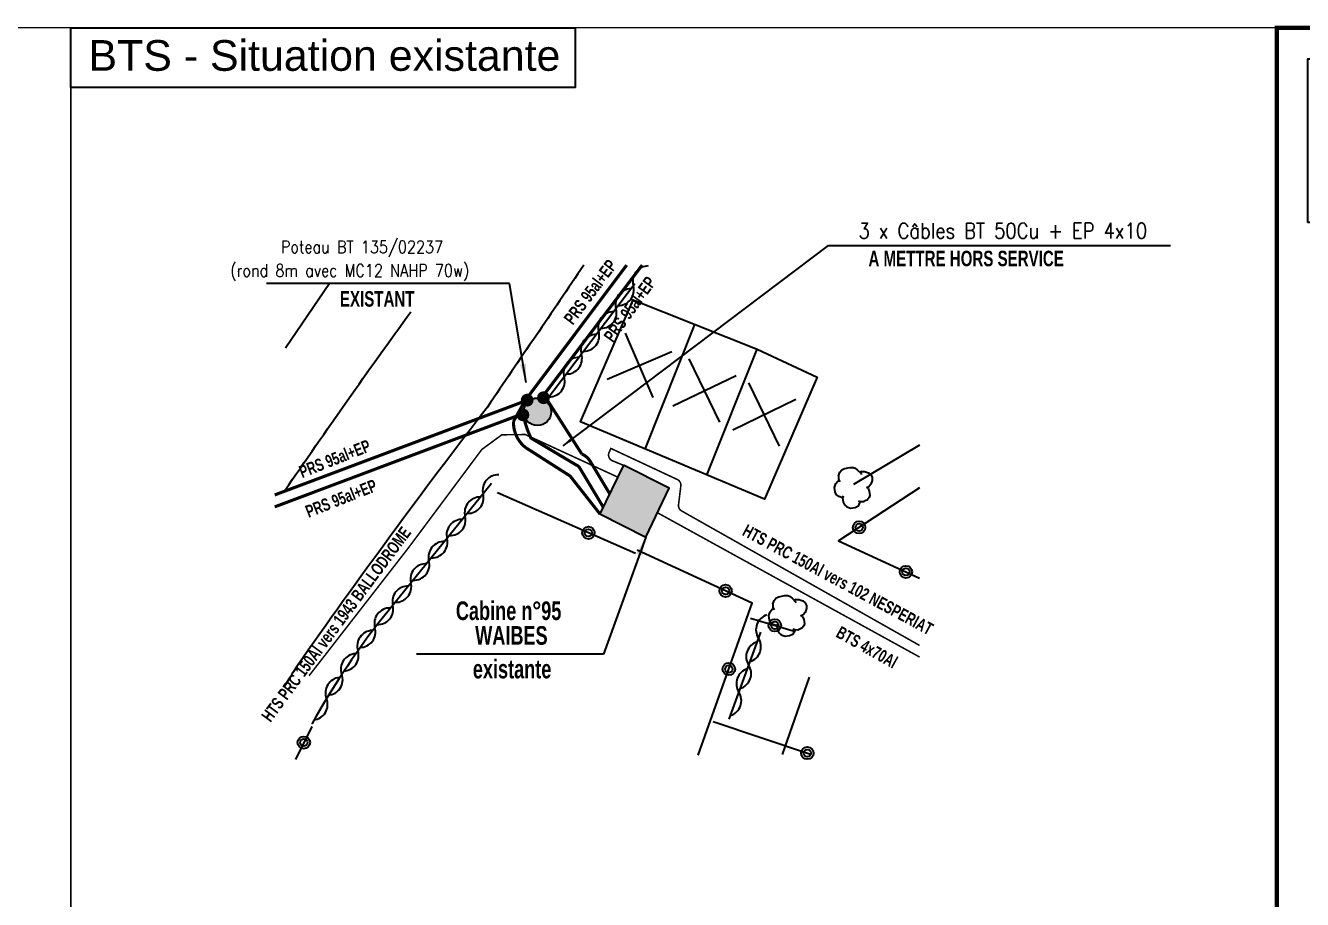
# Model space of a CAD drawing. Header units: millimetres. Extents: x 144856 to 145576, y 115415 to 115703.
# Drawn here: x 145174.1 to 145380, y 115562.3 to 115703.1 of the extents above; entities that cross this region are included whole.
import ezdxf
from ezdxf.enums import TextEntityAlignment as Align

# ---------------------------------------------------------------- set-up
doc = ezdxf.new("R2010")
doc.units = ezdxf.units.MM
for name, pattern in [('B_AR_Al', [5.5, 4, -1.5]), ('B_ST_AL', [2000, 1000, 1000]), ('L_25_PE', [2000, 1000, 1000])]:
    doc.linetypes.add(name, pattern=pattern)
doc.layers.get('0').update_dxf_attribs({"linetype": 'CONTINUOUS'})
for name, color, linetype in [('B_100', 3, 'CONTINUOUS'), ('B_500', 3, 'CONTINUOUS'), ('BT EXISTANT', 3, 'CONTINUOUS'), ('BTA_Existant', 3, 'CONTINUOUS'), ('CARTOUCHE', 7, 'CONTINUOUS'), ('E_Existant', 3, 'CONTINUOUS'), ('HTS à poser', 1, 'CONTINUOUS'), ('M_110', 1, 'M_ST_10'), ('M_Existant', 3, 'CONTINUOUS'), ('W0008', 7, 'CONTINUOUS'), ('W0100', 7, 'CONTINUOUS'), ('W0300', 7, 'CONTINUOUS'), ('W0302', 3, 'CONTINUOUS'), ('W0310', 3, 'CONTINUOUS'), ('W0322', 7, 'CONTINUOUS'), ('W0991', 7, 'CONTINUOUS'), ('W1102', 7, 'CONTINUOUS')]:
    doc.layers.add(name, color=color, linetype=linetype)
doc.styles.add('BL02', font='ARIAL.TTF')
doc.styles.add('Cartouche', font='ARIAL.TTF', dxfattribs={"width": 0.85})
doc.styles.add('ROMANS', font='romans')
doc.styles.get("Standard").update_dxf_attribs({"font": 'romans.shx', "width": 0.85})
doc.styles.add('STYLE1', font='techb___.ttf', dxfattribs={"width": 0.85})
doc.linetypes.add('M_ST_10', pattern='A,5,-0.3,["++",Standard,S=1,R=0,X=0,Y=-0.5],-2.8', length=8.1)
doc.dimstyles.get("Standard").update_dxf_attribs({"dimtxt": 1.5, "dimasz": 1.2, "dimexe": 0.625, "dimexo": 0.625, "dimgap": 0.25, "dimtad": 1, "dimdec": 1, "dimzin": 0, "dimdsep": 46, "dimtxsty": 'Standard', "dimcen": -0.5, "dimadec": 0, "dimazin": 0, "dimtfac": 1, "dimtdec": 1, "dimtmove": 0, "dimatfit": 3, "dimfxl": 0, "dimtolj": 1, "dimtzin": 0, "dimarcsym": 0})

# ---------------------------------------------------------------- blocks, each defined once
blk = doc.blocks.new('t322o')
at = {"color": 0, "linetype": 'Continuous'}
for radius in [0.25, 0.15]:
    blk.add_circle((0, 0), radius, dxfattribs=at)
blk = doc.blocks.new('t991o')
at = {"color": 0, "linetype": 'Continuous'}
for p, q in [((-1, 1), (1, -1)), ((-1, -1), (1, 1))]:
    blk.add_line(p, q, dxfattribs=at)
blk = doc.blocks.new('t310o')
at = {"color": 0, "linetype": 'Continuous'}
for centre, start, end in [((-0.5, 0.375), 216.8699, 323.1304), ((0.5, -0.375), 36.8699, 143.1303)]:
    blk.add_arc(centre, 0.625, start, end, dxfattribs=at)
blk = doc.blocks.new('T300')
for p, q in [((-0.686, 0.629), (-0.8, 0.514)), ((-0.571, 0.686), (-0.686, 0.629)), ((-0.457, 0.686), (-0.571, 0.686)), ((-0.286, 0.629), (-0.457, 0.686)), ((-0.286, 0.629), (-0.171, 0.743)), ((-0.229, 0.571), (-0.286, 0.629)), ((-0.171, 0.743), (-0.057, 0.8)), ((-0.057, 0.8), (0.057, 0.8)), ((0.057, 0.8), (0.229, 0.743)), ((0.229, 0.743), (0.343, 0.629)), ((0.343, 0.629), (0.4, 0.514)), ((-0.8, 0.514), (-0.857, 0.343)), ((-0.857, 0.343), (-0.857, 0.171)), ((-0.857, 0.171), (-0.743, 0.057)), ((-0.8, -0.057), (-0.743, 0.057)), ((-0.743, 0.057), (-0.686, 0.114)), ((0.457, 0.457), (0.343, 0.457)), ((0.4, 0.514), (0.4, 0.457)), ((0.571, 0.4), (0.457, 0.457)), ((0.571, 0.4), (0.686, 0.286)), ((0.686, 0.286), (0.743, 0.171)), ((0.743, 0.057), (0.686, -0.171)), ((0.743, 0.171), (0.743, 0.057)), ((-0.8, -0.171), (-0.8, -0.057)), ((-0.8, -0.229), (-0.8, -0.171)), ((-0.743, -0.343), (-0.8, -0.229)), ((-0.686, -0.4), (-0.743, -0.343)), ((-0.514, -0.457), (-0.686, -0.4)), ((-0.4, -0.457), (-0.514, -0.457)), ((-0.4, -0.457), (-0.343, -0.457)), ((-0.343, -0.457), (-0.343, -0.4)), ((-0.343, -0.514), (-0.343, -0.457)), ((-0.286, -0.629), (-0.343, -0.514)), ((0.286, -0.457), (0.229, -0.457)), ((0.457, -0.4), (0.286, -0.457)), ((0.343, -0.514), (0.286, -0.629)), ((0.343, -0.514), (0.343, -0.457)), ((0.571, -0.343), (0.457, -0.4)), ((0.629, -0.286), (0.571, -0.343)), ((0.686, -0.171), (0.629, -0.286)), ((-0.171, -0.743), (-0.286, -0.629)), ((-0.057, -0.8), (-0.171, -0.743)), ((0.057, -0.8), (-0.057, -0.8)), ((0.171, -0.743), (0.057, -0.8)), ((0.229, -0.686), (0.171, -0.743)), ((0.286, -0.629), (0.229, -0.686))]:
    blk.add_line(p, q)
blk = doc.blocks.new('BE Cartouche A4')
at = {"layer": 'CARTOUCHE'}
h = blk.add_hatch(color=256, dxfattribs=at)
h.paths.add_polyline_path([(-27.5, 274.87), (-27.05, 274.49), (-27.02, 274.45), (-26.53, 274.45), (-25.7, 275.22), (-25.63, 275.22), (-24.62, 270.53), (-24.1, 269.8), (-23.93, 270.04), (-25.42, 275.39), (-25.42, 275.46), (-20.42, 279.98), (-20.35, 279.98), (-16.88, 275.5), (-17.71, 271.15), (-17.71, 271.02), (-17.36, 269.8), (-16.98, 269.77), (-16.25, 275.25), (-15.63, 275.04), (-14.62, 275.7), (-19.48, 280.81), (-19.27, 281.05), (-19.86, 281.23), (-20.31, 281.64), (-20.63, 281.68), (-21.74, 281.71), (-21.15, 280.98)])
h.paths.add_polyline_path([(-27.09, 281.43), (-27.36, 281.09), (-25.98, 280.11), (-25.59, 280.08)], flags=17)
h.paths.add_polyline_path([(-21.43, 283.38), (-21.18, 283.52), (-20.9, 284.6), (-21.46, 284.84)])
h.paths.add_polyline_path([(-16.95, 280.74), (-16.7, 280.74), (-15.38, 282.16), (-15.42, 282.65), (-15.73, 282.86)])
h.paths.add_polyline_path([(-18.3, 275.53), (-18.33, 275.88), (-18.37, 276.09), (-18.44, 276.36), (-18.51, 276.61), (-18.61, 276.82), (-18.68, 276.92), (-18.75, 276.99), (-18.86, 277.09), (-18.89, 277.09), (-18.96, 277.06), (-18.99, 276.92), (-19.03, 276.78), (-19.03, 276.61), (-19.06, 276.47), (-19.1, 276.33), (-19.13, 276.19), (-19.2, 276.05), (-19.27, 275.91), (-19.38, 275.81), (-19.45, 275.7), (-19.59, 275.57), (-19.79, 275.36), (-19.93, 275.22), (-19.97, 275.15), (-20.04, 275.04), (-20.11, 274.94), (-20.14, 274.87), (-20.18, 274.7), (-20.18, 274.38), (-20.11, 274.21), (-20.07, 274.07), (-20.04, 273.97), (-19.9, 273.79), (-19.59, 273.48), (-19.72, 273.72), (-19.79, 273.86), (-19.83, 273.97), (-19.86, 274.25), (-19.86, 274.45), (-19.83, 274.66), (-19.79, 274.77), (-19.69, 274.94), (-19.62, 275.04), (-19.48, 275.18), (-19.34, 275.36), (-19.24, 275.5), (-19.13, 275.67), (-19.06, 275.84), (-18.99, 275.98), (-18.93, 276.19), (-18.89, 276.5), (-18.86, 276.71), (-18.82, 276.78), (-18.75, 276.68), (-18.72, 276.5), (-18.68, 276.33), (-18.65, 276.09), (-18.61, 275.67), (-18.58, 275.5), (-18.58, 275.22), (-18.61, 274.77), (-18.65, 274.56), (-18.68, 274.35), (-18.79, 274.07), (-18.86, 273.9), (-18.96, 273.72), (-19.06, 273.59), (-19.17, 273.48), (-19.27, 273.38), (-19.38, 273.27), (-19.52, 273.17), (-19.59, 273.1), (-19.69, 273.03), (-19.65, 272.89), (-19.55, 272.79), (-19.48, 272.72), (-19.34, 272.72), (-19.27, 272.68), (-19.24, 272.44), (-19.13, 271.36), (-19.06, 270.63), (-18.99, 269.9), (-18.93, 269.14), (-18.96, 269.07), (-19.13, 269.07), (-19.34, 269.04), (-19.62, 269), (-19.9, 268.97), (-20.21, 268.93), (-20.42, 268.9), (-20.7, 268.86), (-20.97, 268.83), (-21.25, 268.79), (-21.5, 268.76), (-21.77, 268.72), (-22.05, 268.69), (-22.33, 268.65), (-22.47, 268.62), (-22.5, 268.58), (-22.43, 268.48), (-22.36, 268.45), (-21.7, 268.45), (-20.87, 268.48), (-19.97, 268.52), (-19.1, 268.55), (-18.27, 268.58), (-17.43, 268.69), (-16.49, 268.79), (-15.9, 268.86), (-15.28, 268.93), (-14.65, 269), (-14.06, 269.07), (-13.65, 269.14), (-13.56, 269.28), (-15, 269.28), (-16.29, 269.24), (-17.78, 269.21), (-18.61, 269.11), (-18.75, 269.14), (-18.75, 269.49), (-18.82, 270.11), (-18.86, 271.12), (-18.89, 271.68), (-18.96, 272.27), (-18.99, 272.79), (-18.99, 272.86), (-18.89, 272.96), (-18.82, 273.06), (-18.79, 273.1), (-18.72, 273.2), (-18.65, 273.34), (-18.58, 273.48), (-18.51, 273.62), (-18.44, 273.83), (-18.37, 274.04), (-18.3, 274.28), (-18.27, 274.45)])
h.paths.add_polyline_path([(-21.22, 274.28), (-21.25, 274.38), (-21.36, 274.52), (-21.46, 274.7), (-21.6, 274.87), (-21.67, 274.97), (-21.84, 275.15), (-21.98, 275.29), (-22.16, 275.43), (-22.29, 275.53), (-22.5, 275.6), (-22.64, 275.63), (-22.95, 275.6), (-23.06, 275.6), (-23.23, 275.5), (-23.34, 275.43), (-23.44, 275.29), (-23.54, 275.15), (-23.58, 275.04), (-23.61, 274.97), (-23.65, 274.77), (-23.61, 274.49), (-23.61, 274.38), (-23.58, 274.32), (-23.51, 274.14), (-23.47, 274), (-23.41, 273.9), (-23.3, 273.76), (-23.27, 273.69), (-23.23, 273.66), (-23.16, 273.55), (-23.06, 273.45), (-22.88, 273.27), (-22.75, 273.2), (-22.61, 273.1), (-22.5, 273.06), (-22.36, 273), (-22.33, 272.96), (-22.33, 272.86), (-22.29, 272.51), (-22.12, 270.77), (-21.98, 269.63), (-27.82, 268.65), (-27.71, 268.45), (-19.9, 269.66), (-21.63, 269.66), (-21.77, 269.63), (-21.84, 272.89), (-21.81, 272.96), (-21.56, 272.96), (-21.43, 273), (-21.32, 273.03), (-21.18, 273.13), (-21.08, 273.24), (-21.04, 273.31), (-21.01, 273.41), (-20.97, 273.55), (-21.01, 273.72), (-21.04, 273.9), (-21.08, 274), (-21.15, 274.14)])
h.paths.add_polyline_path([(-21.63, 274.04), (-21.6, 273.93), (-21.53, 273.76), (-21.53, 273.59), (-21.56, 273.48), (-21.67, 273.31), (-21.81, 273.27), (-22.05, 273.27), (-22.26, 273.31), (-22.47, 273.34), (-22.61, 273.41), (-22.75, 273.48), (-22.88, 273.59), (-23.02, 273.72), (-23.09, 273.83), (-23.16, 273.93), (-23.23, 274.11), (-23.27, 274.25), (-23.27, 274.42), (-23.27, 274.52), (-23.23, 274.63), (-23.16, 274.77), (-23.06, 274.91), (-22.92, 275.04), (-22.75, 275.11), (-22.5, 275.08), (-22.4, 275.04), (-22.22, 274.91), (-22.16, 274.84), (-22.02, 274.66), (-21.91, 274.52), (-21.81, 274.38), (-21.74, 274.25)], flags=16)
at = {"layer": 'CARTOUCHE', "true_color": 0x4dffff}
h = blk.add_hatch(color=131, dxfattribs=at)
h.paths.add_polyline_path([(-19.57, 276.54), (-19.62, 276.2), (-19.71, 275.82), (-19.77, 275.38), (-19.59, 275.57), (-19.45, 275.7), (-19.38, 275.81), (-19.27, 275.91), (-19.2, 276.05), (-19.13, 276.19), (-19.1, 276.33), (-19.06, 276.47), (-19.04, 276.58), (-19.07, 276.71), (-19.13, 276.91), (-19.25, 277.16), (-19.36, 277.32), (-19.44, 277.39), (-19.52, 277.38), (-19.58, 277.32), (-19.59, 277.17), (-19.58, 276.97), (-19.54, 276.77)])
h.paths.add_polyline_path([(-18.84, 275.06), (-18.81, 275.38), (-18.81, 275.6), (-18.87, 276.05), (-18.92, 276.21), (-18.93, 276.19), (-18.99, 275.98), (-19.06, 275.84), (-19.13, 275.67), (-19.24, 275.5), (-19.34, 275.36), (-19.48, 275.18), (-19.62, 275.04), (-19.69, 274.94), (-19.79, 274.77), (-19.83, 274.66), (-19.86, 274.45), (-19.86, 274.25), (-19.83, 273.97), (-19.79, 273.86), (-19.78, 273.85), (-19.77, 273.85), (-19.67, 273.86), (-19.55, 273.88), (-19.44, 273.95), (-19.28, 274.1), (-19.08, 274.34), (-18.94, 274.64)])
at = {"layer": 'CARTOUCHE', "true_color": 0xffd600}
h = blk.add_hatch(color=40, dxfattribs=at)
h.paths.add_polyline_path([(-23.51, 274.14), (-23.58, 274.32), (-23.61, 274.38), (-23.61, 274.49), (-23.65, 274.77), (-23.61, 274.97), (-23.58, 275.04), (-23.83, 274.91), (-23.95, 274.77), (-24.04, 274.6), (-24.07, 274.45), (-24.08, 274.18), (-24.03, 273.92), (-23.92, 273.69), (-23.81, 273.53), (-23.66, 273.37), (-23.5, 273.27), (-23.32, 273.2), (-23.15, 273.18), (-22.97, 273.18), (-22.85, 273.24), (-22.84, 273.25), (-22.88, 273.27), (-23.06, 273.45), (-23.16, 273.55), (-23.23, 273.66), (-23.27, 273.69), (-23.3, 273.76), (-23.41, 273.9), (-23.47, 274)])
h.paths.add_polyline_path([(-22.19, 274.23), (-22.21, 274.38), (-22.24, 274.52), (-22.35, 274.68), (-22.5, 274.88), (-22.62, 274.99), (-22.73, 275.07), (-22.8, 275.09), (-22.92, 275.04), (-23.06, 274.91), (-23.16, 274.77), (-23.23, 274.63), (-23.27, 274.52), (-23.27, 274.42), (-23.27, 274.25), (-23.23, 274.11), (-23.16, 273.93), (-23.09, 273.83), (-23.02, 273.72), (-22.88, 273.59), (-22.75, 273.48), (-22.61, 273.41), (-22.6, 273.41), (-22.53, 273.45), (-22.39, 273.61), (-22.3, 273.79), (-22.21, 274)])
at = {"color": 7}
for p, q in [((-205.01, 141.15), (-205.01, 177.33)), ((-200.01, 83.32), (-200.01, 123.32)), ((-10, 123.32), (-200.01, 123.32)), ((-10, 123.32), (-10, 83.32)), ((-10, 118.32), (-200.01, 118.32)), ((-10, 113.32), (-200.01, 113.32)), ((-10, 108.32), (-200.01, 108.32)), ((-10, 103.32), (-200.01, 103.32)), ((-10, 98.32), (-200.01, 98.32)), ((-10, 93.32), (-200.01, 93.32)), ((-10, 88.32), (-200.01, 88.32)), ((-10, 83.32), (-200.01, 83.32)), ((-200.01, 56.66), (-200.01, 76.66)), ((-10, 76.66), (-200.01, 76.66)), ((-10, 76.66), (-10, 56.66)), ((-10, 71.66), (-200.01, 71.66)), ((-10, 66.66), (-200.01, 66.66)), ((-10, 61.66), (-200.01, 61.66)), ((-10, 56.66), (-200.01, 56.66)), ((-200.01, 10), (-200.01, 50)), ((-10, 50), (-200.01, 50)), ((-74.8, 50), (-74.8, 16.66)), ((-10, 50), (-10, 10)), ((-10, 43.32), (-105, 43.32)), ((-10, 36.66), (-200.01, 36.66)), ((-10, 29.98), (-105, 29.98)), ((-10, 23.32), (-200.01, 23.32)), ((-10, 16.66), (-105, 16.66)), ((-10, 10), (-200.01, 10))]:
    blk.add_line(p, q, dxfattribs=at)
at = {"color": 7, "const_width": 0.698}
blk.add_lwpolyline([(-205.01, 5), (-205.01, 292), (-5, 292), (-5, 5), (-5, 5)], close=True, dxfattribs=at)
at = {"color": 7}
blk.add_lwpolyline([(-200.01, 260.63), (-200.01, 287), (-10, 287), (-10, 260.63)], close=True, dxfattribs=at)
at = {"color": 7, "flags": 128}
for points in [[(-69.91, 260.63), (-69.91, 287)], [(-168.82, 123.32), (-168.82, 83.32)], [(-92.52, 123.32), (-92.52, 83.32)], [(-51.26, 123.32), (-51.26, 83.32)], [(-168.82, 76.66), (-168.82, 56.66)], [(-51.26, 76.66), (-51.26, 56.66)], [(-105, 50), (-105, 30)], [(-178, 36.66), (-178, 23.32)], [(-105, 30), (-105, 10)]]:
    blk.add_lwpolyline(points, dxfattribs=at)
at = {"color": 7, "style": 'Cartouche', "width": 0.85}
for s, height, p in [('INFRASTRUCTURES', 5, (-134.96, 278.51)), ('Tél. odeur gaz : 0800/87.0.87   -   Tél. dépannage : 078/78.78.00', 3, (-134.96, 263.93))]:
    blk.add_text(s, height=height, dxfattribs=at).set_placement(p, align=Align.CENTER)
for s, height, p in [('Activité(s) :', 2.9922, (-197.51, 119.32)), ('Section(s) :', 2.9922, (-166.32, 119.32)), ('Longueur(s) :', 2.9922, (-90.02, 119.32)), ('Tension(s)/Pression(s) :', 2.9922, (-48.76, 119.32)), ('Modifié le :', 2.9922, (-197.51, 72.66)), ('Modification(s) :', 2.9922, (-166.32, 72.66)), ('Approuvé par :', 2.9922, (-48.76, 72.66)), ('Echelle(s) :', 3, (-102.5, 45.2)), ('Date :', 3, (-102.5, 38.6)), ('Dessiné par :', 3, (-102.5, 32)), ('Etudié par :', 3, (-102.5, 25.2)), ('Vérifié par :', 3, (-102.5, 18.6))]:
    blk.add_text(s, height=height, dxfattribs=at).set_placement(p)
blk.add_text('N° TRACE', height=3, dxfattribs=at).set_placement((-76.97, 11.94), align=Align.RIGHT)
at = {"color": 7, "style": 'ROMANS'}
blk.add_text('Signature', height=1.5, dxfattribs=at).set_placement((-106.23, 11.37), align=Align.RIGHT)
at = {"color": 7}
for tag, height, style, width, p in [('STBE', 3, 'Cartouche', 0.85, (-134.96, 270.47)), ('COM', 5, 'Cartouche', 0.85, (-105, 243.11)), ('LOC', 5, 'Cartouche', 0.85, (-105, 233.53)), ('DSCR', 5, 'ROMANS', 0.7, (-105, 211.89))]:
    blk.add_attdef(tag, text='', height=height, dxfattribs=dict(at, style=style, width=width)).set_placement(p, align=Align.CENTER)
at = {"color": 7, "style": 'ROMANS'}
blk.add_attdef('RUE', text='', height=3, dxfattribs=at).set_placement((-105, 223.24), align=Align.CENTER)
at = {"color": 7}
for tag, p, style, width in [('AC1', (-197.51, 114.32), 'ROMANS', 0.5), ('AC1-2', (-166.32, 114.32), 'ROMANS', 0.5), ('AC1-3', (-90.02, 114.32), 'ROMANS', 0.5), ('AC1-4', (-48.76, 114.32), 'ROMANS', 0.5), ('AC2', (-197.51, 109.32), 'ROMANS', 0.5), ('AC2-2', (-166.32, 109.32), 'ROMANS', 0.5), ('AC2-3', (-90.02, 109.32), 'ROMANS', 0.5), ('AC2-4', (-48.76, 109.32), 'ROMANS', 0.5), ('AC3', (-197.51, 104.32), 'ROMANS', 0.5), ('AC3-2', (-166.32, 104.32), 'ROMANS', 0.5), ('AC3-3', (-90.02, 104.32), 'ROMANS', 0.5), ('AC3-4', (-48.76, 104.32), 'ROMANS', 0.5), ('AC4', (-197.51, 99.32), 'ROMANS', 0.5), ('AC4-2', (-166.32, 99.32), 'ROMANS', 0.5), ('AC4-3', (-90.02, 99.32), 'ROMANS', 0.5), ('AC4-4', (-48.76, 99.32), 'ROMANS', 0.5), ('AC5', (-197.51, 94.32), 'ROMANS', 0.5), ('AC5-2', (-166.32, 94.32), 'ROMANS', 0.5), ('AC5-3', (-90.02, 94.32), 'ROMANS', 0.5), ('AC5-4', (-48.76, 94.32), 'ROMANS', 0.5), ('AC6', (-197.51, 89.32), 'ROMANS', 0.5), ('AC6-2', (-166.32, 89.32), 'ROMANS', 0.5), ('AC6-3', (-90.02, 89.32), 'ROMANS', 0.5), ('AC6-4', (-48.76, 89.32), 'ROMANS', 0.5), ('AC7', (-197.51, 84.32), 'ROMANS', 0.5), ('AC7-2', (-166.32, 84.32), 'ROMANS', 0.5), ('AC7-3', (-90.02, 84.32), 'ROMANS', 0.5), ('AC7-4', (-48.76, 84.32), 'ROMANS', 0.5), ('MD1', (-197.51, 67.66), 'ROMANS', 0.5), ('MD1-2', (-166.32, 67.66), 'ROMANS', 0.5), ('MD1-3', (-48.76, 67.66), 'ROMANS', 0.5), ('MD2', (-197.51, 62.66), 'ROMANS', 0.5), ('MD2-2', (-166.32, 62.66), 'ROMANS', 0.5), ('MD2-3', (-48.76, 62.66), 'ROMANS', 0.5), ('MD3', (-197.51, 57.66), 'ROMANS', 0.5), ('MD3-2', (-166.32, 57.66), 'ROMANS', 0.5), ('MD3-3', (-48.76, 57.66), 'ROMANS', 0.5), ('TRC', (-72.3, 12), 'Cartouche', 0.85)]:
    blk.add_attdef(tag, p, '', height=3, dxfattribs=dict(at, style=style, width=width))
at = {"color": 7, "style": 'ROMANS'}
for tag, p in [('ECH', (-72.3, 45.2)), ('DAT', (-72.3, 38.6)), ('DES', (-72.3, 32)), ('ETD', (-72.3, 25.2)), ('VRF', (-72.3, 18.6))]:
    blk.add_attdef(tag, p, '', height=3, dxfattribs=at)
at = {"color": 7, "style": 'Cartouche', "width": 0.85}
for tag, p in [('TYPE_DE_PLAN', (-152.51, 43.33)), ('N°_DE_PLAN', (-141.5, 29.99)), ('CTM', (-189, 29.99))]:
    blk.add_attdef(tag, text='', height=5, dxfattribs=at).set_placement(p, align=Align.MIDDLE)
at = {"layer": 'CARTOUCHE', "insert": (-66.88, 277.93), "char_height": 8.3679, "width": 34.5546, "attachment_point": 1, "style": 'Cartouche'}
blk.add_mtext('{\\fTimes New Roman|b0|i0|c0|p18;\\W1.03;\\T1.2;ORES}', dxfattribs=at)

msp = doc.modelspace()

# ---------------------------------------------------------------- hatches: boundary and pattern name
at = {"layer": 'B_100', "linetype": 'B_ST_AL'}
msp.add_hatch(color=256, dxfattribs=at).paths.add_polyline_path([(145270.46, 115632.25), (145266.69, 115624.4), (145274.07, 115620.69), (145277.84, 115628.54)])
at = {"layer": 'B_500', "linetype": 'B_AR_Al'}
h = msp.add_hatch(color=5, dxfattribs=at)
edge = h.paths.add_edge_path()
edge.add_arc((145254.95, 115642.75), 1.04, 0, 360)
h = msp.add_hatch(color=5, dxfattribs=at)
edge = h.paths.add_edge_path()
edge.add_arc((145257.58, 115643.14), 1.04, 0, 360)
h = msp.add_hatch(color=5, dxfattribs=at)
edge = h.paths.add_edge_path()
edge.add_arc((145254.26, 115640.38), 1.04, 0, 360)
at = {"layer": 'BTA_Existant'}
h = msp.add_hatch(color=3, dxfattribs=at)
h.dxf.hatch_style = 1
h.paths.add_polyline_path([(145254.38, 115640.87, 1), (145258.81, 115640.87, 1)])

# ---------------------------------------------------------------- linework, layer by layer
at = {"const_width": 0.25, "flags": 128}
for points in [[(145181.38, 115702.78), (144856.43, 115702.78)], [(145375.83, 115702.78), (145181.38, 115702.78), (145181.38, 115415.77)]]:
    msp.add_lwpolyline(points, dxfattribs=at)
at = {"layer": 'B_100', "color": 5, "linetype": 'B_ST_AL', "const_width": 0.5, "flags": 128}
for points in [[(145266.69, 115624.4), (145261.87, 115630.53), (145254.72, 115635.09), (145254.72, 115635.09, -0.242443), (145252.75, 115639.34), (145254.4, 115642.29)], [(145268.27, 115627.64), (145265.13, 115632.87, 0.156142), (145263.76, 115634.07), (145257.98, 115643.11, -2.467428), (145257.98, 115643.11), (145257.98, 115643.11)], [(145267.22, 115625.51), (145263.42, 115631.84, 0.156142), (145262.96, 115632.24), (145255.56, 115636.64), (145255, 115637.94, -0.693181), (145255, 115637.94), (145254.49, 115639.57)]]:
    msp.add_lwpolyline(points, format="xyb", dxfattribs=at)
at = {"layer": 'B_100', "linetype": 'B_ST_AL', "const_width": 0.25, "flags": 128}
msp.add_lwpolyline([(145275.95, 115624.61), (145318.24, 115601.34)], dxfattribs=at)
at = {"layer": 'B_500', "linetype": 'B_AR_Al', "const_width": 0.5, "flags": 128}
for points in [[(145254.38, 115642.36), (145271, 115664.52)], [(145257.48, 115643.39), (145273.5, 115664.52)], [(145254.55, 115642.58), (145214.24, 115627.47)], [(145253.96, 115640.45), (145214.24, 115625.55)]]:
    msp.add_lwpolyline(points, dxfattribs=at)
at = {"layer": 'BT EXISTANT', "color": 0, "flags": 128}
msp.add_lwpolyline([(145181.38, 115702.78), (145262.7, 115702.78), (145262.7, 115693.12), (145181.38, 115693.12)], close=True, dxfattribs=at)
at = {"layer": 'BTA_Existant'}
msp.add_circle((145256.6, 115640.87), 2.22, dxfattribs=at)
at = {"layer": 'M_110', "color": 3, "const_width": 0.25, "flags": 128}
msp.add_lwpolyline([(145269.54, 115630.35), (145264.72, 115632.57), (145254.67, 115637.2), (145250.87, 115637.17), (145247.64, 115634.8), (145235.81, 115618.95), (145219.77, 115598.32)], dxfattribs=at)
at = {"layer": 'M_110', "color": 3, "ltscale": 0.85, "const_width": 0.25, "flags": 128}
msp.add_lwpolyline([(145270.46, 115632.25), (145268.69, 115632.98, -0.421175), (145268.16, 115634.31), (145268.45, 115634.97), (145279.16, 115629.96, -0.323653), (145279.73, 115628.93), (145279.36, 115625.88, 0.302825), (145279.86, 115624.89), (145318.24, 115603.21)], format="xyb", dxfattribs=at)
at = {"layer": 'M_110', "color": 251, "flags": 128}
msp.add_lwpolyline([(145296.12, 115585.65), (145300.48, 115598.09)], dxfattribs=at)
at = {"layer": 'W0008', "color": 251, "flags": 128}
for points in [[(145264.1, 115664.52, -0.00111), (145248.53, 115641.64, 0.0108), (145217.79, 115599.8, 0.002536), (145215.75, 115596.52)], [(145215.89, 115628.18, -0.006464), (145236.17, 115656.99, -0.006464)]]:
    msp.add_lwpolyline(points, format="xyb", dxfattribs=at)
at = {"layer": 'W0100', "color": 251, "flags": 128}
for points in [[(145223.07, 115661.55), (145216, 115651.13)], [(145293.22, 115626.78), (145263.56, 115639.24), (145272.05, 115658.91), (145292.02, 115650.94), (145301.71, 115646.45), (145293.22, 115626.78), (145293.22, 115626.78)]]:
    msp.add_lwpolyline(points, dxfattribs=at)
at = {"layer": 'W0100', "color": 3, "flags": 128}
msp.add_lwpolyline([(145270.46, 115632.25), (145266.69, 115624.4), (145274.07, 115620.69), (145277.84, 115628.54), (145270.46, 115632.25), (145270.46, 115632.25)], dxfattribs=at)
at = {"layer": 'W0302', "color": 251}
msp.add_line((145318.24, 115635.52), (145307.59, 115629.14), dxfattribs=at)
at = {"layer": 'W0310', "color": 251}
msp.add_line((145287.51, 115591.35), (145292.61, 115605.36), dxfattribs=at)
at = {"layer": 'W0310', "color": 251, "flags": 128}
msp.add_lwpolyline([(145272.32, 115661.51), (145258.12, 115642.78), (145258.12, 115642.78)], dxfattribs=at)
msp.add_lwpolyline([(145249.22, 115629.3), (145230.89, 115606.72, 0.0367), (145220.27, 115590.64), (145220.27, 115590.64)], format="xyb", dxfattribs=at)
at = {"layer": 'W0322', "color": 251}
for p, q in [((145290.98, 115607.62), (145298.22, 115605.46)), ((145284.96, 115590.95), (145300.62, 115585.7))]:
    msp.add_line(p, q, dxfattribs=at)
at = {"layer": 'W0322', "color": 251, "flags": 128}
for points in [[(145318.24, 115628.64), (145305.13, 115620.05), (145318.24, 115614.06)], [(145272.43, 115618.01), (145250.18, 115627.81), (145250.18, 115627.81)], [(145282.51, 115585.51), (145284.78, 115591.88), (145288.83, 115603.23), (145291.25, 115610.02), (145272.71, 115618.59)], [(145220.23, 115590.16), (145217.59, 115584.82)]]:
    msp.add_lwpolyline(points, dxfattribs=at)
at = {"layer": 'W1102', "color": 251, "flags": 128}
for points in [[(145273.98, 115634.87), (145281.99, 115654.95), (145281.99, 115654.95)], [(145283.94, 115630.68), (145292.02, 115650.94), (145292.02, 115650.94)]]:
    msp.add_lwpolyline(points, dxfattribs=at)

# ---------------------------------------------------------------- block references
msp.add_blockref('BE Cartouche A4', (145580.83, 115410.77)).add_auto_attribs({'STBE': 'Chaussée de Charleroi, 395 6061 Montignies-sur-sambre', 'COM': 'Commune de Thuin', 'LOC': 'Localité de Thuin', 'RUE': 'Rue Crombouly', 'DSCR': 'Mutation transfo, pose armoire BT10 + sorties BT', 'TYPE_DE_PLAN': 'REALISATION', 'N°_DE_PLAN': '305185-C', 'CTM': 'CTM-A', 'ECH': '1/250', 'DAT': '02/12/2015', 'DES': 'Reppucci S', 'ETD': 'Reppucci S', 'VRF': 'Exploitant HT', 'TRC': '305185', 'AC1': 'BTS', 'AC1-2': 'Pose 4G150 Alu', 'AC1-3': '%%P m', 'AC1-4': '230/400V', 'AC2': 'BTA', 'AC2-2': 'Remontées Poteaux + jonctions', 'AC2-3': '-', 'AC2-4': '230/400V', 'AC3': 'TDE', 'AC3-2': '250KVA', 'AC3-3': '-', 'AC3-4': '10500V', 'AC4': '-', 'AC4-2': '-', 'AC4-3': '-', 'AC4-4': '-', 'AC5': '-', 'AC5-2': '-', 'AC5-3': '-', 'AC5-4': '-', 'MD1': '-', 'MD1-2': '-', 'MD1-3': '-', 'MD2': '-', 'MD2-2': '-', 'MD2-3': '-', 'MD3': '-', 'MD3-2': '-', 'MD3-3': '-', 'AC6': '-', 'AC6-2': '-', 'AC6-3': '-', 'AC6-4': '-', 'AC7': '-', 'AC7-2': '-', 'AC7-3': '-', 'AC7-4': '-'})
at = {"layer": 'W0300', "color": 251, "xscale": 3.999999999998958, "yscale": 4, "zscale": 4, "rotation": 115.577600000274}
for p in [(145307.59, 115629.14), (145297.02, 115608.49)]:
    msp.add_blockref('T300', p, dxfattribs=at)
at = {"layer": 'W0310', "color": 251, "yscale": 4, "zscale": 4}
for p, xscale, rotation in [((145272.07, 115661.19), 4.000000000005671, 232.8401245222059), ((145269.28, 115657.51), 4.000000000005671, 232.8401245222059), ((145266.49, 115653.83), 4.000000000005671, 232.8401245222059), ((145263.7, 115650.14), 4.000000000005671, 232.8401245222059), ((145260.91, 115646.46), 4.000000000005671, 232.8401245222059), ((145247.85, 115627.62), 3.999999999983378, 230.9333908566738), ((145244.94, 115624.03), 3.999999999983378, 230.9333908566738), ((145242.03, 115620.44), 3.999999999983378, 230.9333908566738), ((145239.12, 115616.85), 3.999999999983378, 230.9333908566738), ((145236.2, 115613.27), 3.999999999983378, 230.9333908566738), ((145233.29, 115609.68), 3.999999999983378, 230.9333908566738), ((145230.4, 115606.08), 4.000000000013063, 232.6937582044021), ((145292.25, 115604.37), 3.999999999996996, 69.97737842935842), ((145227.66, 115602.36), 3.999999999993807, 234.7080123960792), ((145290.67, 115600.03), 3.999999999996996, 69.97737842935842), ((145225.06, 115598.54), 3.99999999999719, 236.7222665881721), ((145289.09, 115595.69), 3.999999999996996, 69.97737842935842), ((145222.6, 115594.63), 4.000000000005226, 238.7365207794584)]:
    msp.add_blockref('t310o', p, dxfattribs=dict(at, xscale=xscale, rotation=rotation))
at = {"layer": 'W0322', "color": 251}
for p, xscale, yscale, zscale, rotation in [((145264.83, 115621.36), 4.000000000029456, 4, 4, 156.2260616425644), ((145308.48, 115622.25), 4.000000000009956, 4, 4, 213.24127399877), ((145316.03, 115615.07), 4.000000000025163, 4, 4, 335.4245092351573), ((145286.95, 115612.01), 3.999999999999653, 3.999999999999653, 3.999999999999653, 155.1841054624806), ((145294.89, 115606.45), 4.000000000025163, 4, 4, 335.4245092351573), ((145287.47, 115599.41), 3.999999999995188, 4, 4, 70.36101496720613), ((145218.94, 115587.56), 4.000000000029456, 4, 4, 156.2260616425644), ((145300.13, 115585.86), 4.000000000026974, 4, 4, 341.448352811454)]:
    msp.add_blockref('t322o', p, dxfattribs=dict(at, xscale=xscale, yscale=yscale, zscale=zscale, rotation=rotation))
at = {"layer": 'W0991', "color": 251}
for p, xscale, yscale, zscale, rotation in [((145273.06, 115648.35), 4.00000000000092, 4.00000000000092, 4.00000000000092, 68.23695424004302), ((145283.55, 115644.29), 4.000000000005182, 4, 4, 70.68972947114317), ((145293.18, 115640.44), 4.000000000002943, 4, 4, 70.88827368433142)]:
    msp.add_blockref('t991o', p, dxfattribs=dict(at, xscale=xscale, yscale=yscale, zscale=zscale, rotation=rotation))

# ---------------------------------------------------------------- texts
at = {"layer": 'BT EXISTANT', "color": 3, "style": 'BL02'}
msp.add_text('BTS - Situation existante', height=4.95, dxfattribs=at).set_placement((145222.26, 115698.4), align=Align.MIDDLE)
at = {"layer": 'BTA_Existant', "width": 0.85}
for s, p in [('Poteau BT 135/02237', (145215.24, 115666.45)), ('(rond 8m avec MC12 NAHP 70w)', (145207.07, 115662.65))]:
    msp.add_text(s, height=2, dxfattribs=at).set_placement(p)
at = {"layer": 'BTA_Existant', "style": 'STYLE1', "width": 0.85}
msp.add_text('EXISTANT', height=2.5, dxfattribs=at).set_placement((145230.77, 115657.82), align=Align.CENTER)
at = {"layer": 'HTS à poser', "color": 5, "linetype": 'L_25_PE', "width": 0.85}
msp.add_text('3 x Câbles BT 50Cu + EP 4x10', height=2.4999, rotation=0.021, dxfattribs=at).set_placement((145331.66, 115668.8), align=Align.CENTER)
at = {"layer": 'HTS à poser', "color": 3, "linetype": 'L_25_PE', "style": 'STYLE1', "width": 0.85}
for s, rotation, p in [('PRS 95al+EP', 53.2145, (145265.93, 115659.59)), ('PRS 95al+EP', 54.3225, (145272.31, 115656.82)), ('PRS 95al+EP', 21.5441, (145224.29, 115632.38)), ('PRS 95al+EP', 21.5441, (145225.32, 115625.98)), ('HTS PRC 150Al vers 1943 BALLODROME ', 53.3675, (145225.12, 115606.26)), ('HTS PRC 150Al vers 102 NESPERIAT', 331.7106, (145304.6, 115612.93)), ('BTS 4x70Al', 330.7462, (145309.26, 115602.06))]:
    msp.add_text(s, height=2, rotation=rotation, dxfattribs=at).set_placement(p, align=Align.CENTER)
at = {"layer": 'HTS à poser', "color": 5, "linetype": 'L_25_PE', "style": 'STYLE1', "width": 0.85}
msp.add_text('A METTRE HORS SERVICE', height=2.4999, rotation=0.021, dxfattribs=at).set_placement((145325.74, 115664.33), align=Align.CENTER)
at = {"layer": 'M_Existant', "color": 3, "style": 'STYLE1', "width": 0.85}
for s, p in [('Cabine n°95', (145251.96, 115607.31)), ('WAIBES', (145252.41, 115603.33)), ('existante', (145252.52, 115597.91))]:
    msp.add_text(s, height=3, dxfattribs=at).set_placement(p, align=Align.CENTER)

# ---------------------------------------------------------------- leaders
at = {"layer": 'BTA_Existant'}
msp.add_leader([(145254.78, 115645.58), (145252.12, 115661.55), (145212.91, 115661.55)], dimstyle='Standard', override={"dimasz": 3, "dimgap": 0.25, "dimtad": 0}, dxfattribs=at)
at = {"layer": 'E_Existant'}
msp.add_leader([(145274.07, 115620.69), (145267.27, 115601.8), (145237.12, 115601.8)], dimstyle='Standard', override={"dimasz": 3, "dimgap": 0.25, "dimtad": 0}, dxfattribs=at)
at = {"layer": 'HTS à poser', "color": 5, "linetype": 'Continuous'}
msp.add_leader([(145260.73, 115635.39), (145303.57, 115667.69), (145358.7, 115667.69)], dimstyle='Standard', override={"dimasz": 1.5}, dxfattribs=at)

doc.saveas('drawing.dxf')
